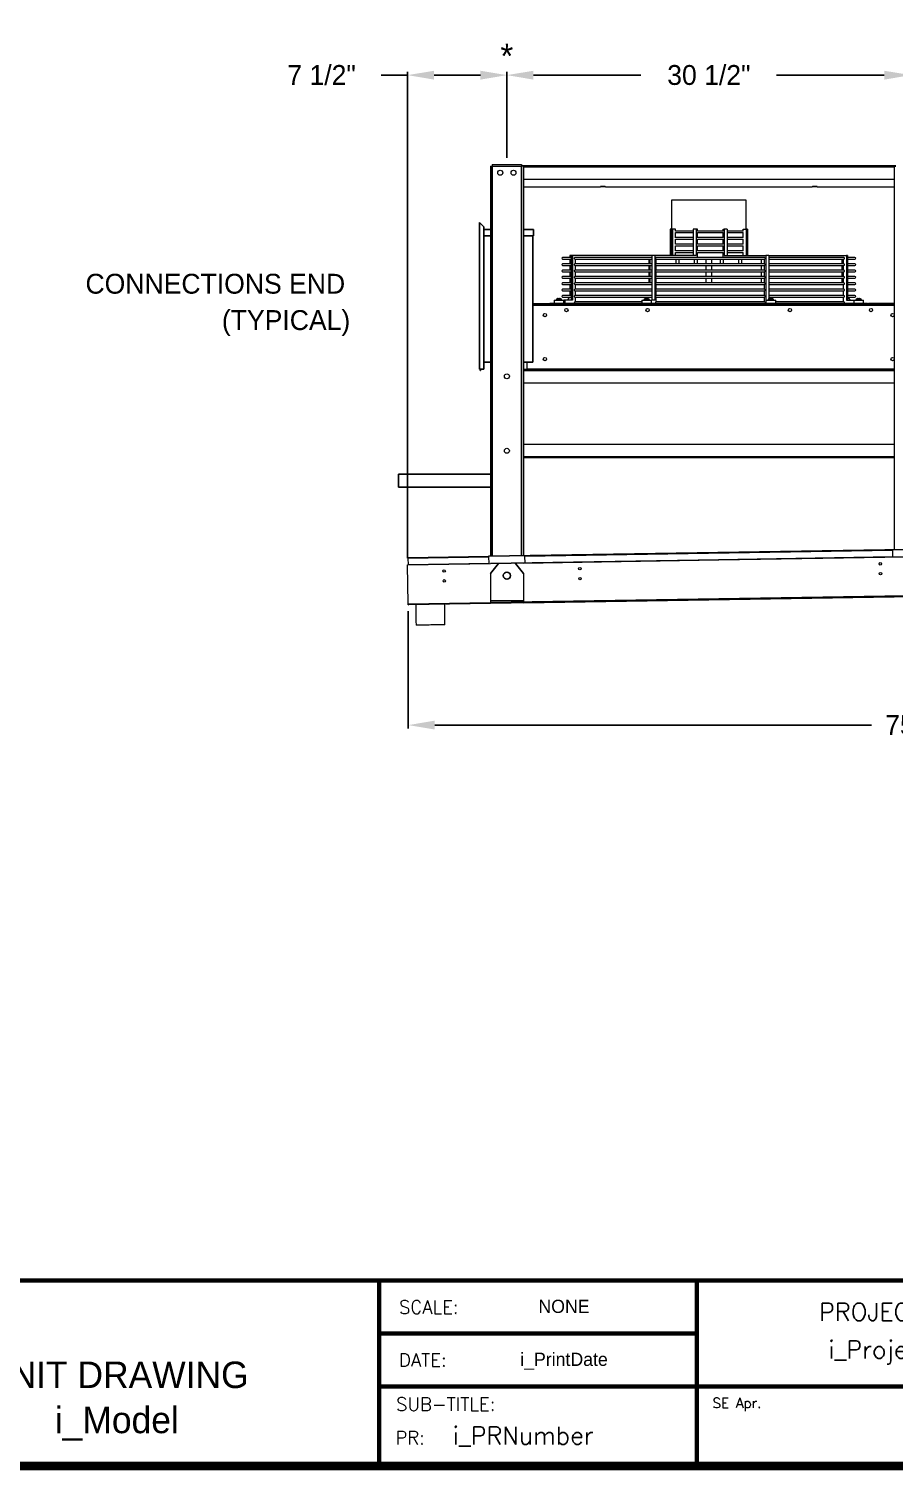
# Model space of a CAD drawing. Extents: x 6 to 271, y -23 to 146.
# Drawn here: x 128.5 to 193.9, y -18.6 to 90.3 of the extents above; entities that cross this region are included whole.
import ezdxf
from ezdxf.enums import TextEntityAlignment as Align

# ---------------------------------------------------------------- set-up
doc = ezdxf.new("R2010")
doc.units = 0
doc.header["$MEASUREMENT"] = 0
doc.layers.get('0').update_dxf_attribs({"linetype": 'CONTINUOUS'})
doc.layers.get('Defpoints').update_dxf_attribs({"linetype": 'CONTINUOUS'})
doc.styles.add('SIMPLEX', font='SIMPLEX')
doc.dimstyles.get("Standard").update_dxf_attribs({"dimtxt": 1.5, "dimasz": 2, "dimexe": 0.25, "dimexo": 0.5, "dimgap": 0.75, "dimtad": 0, "dimtih": 1, "dimtoh": 1, "dimdec": 4, "dimzin": 0, "dimdsep": 46, "dimlunit": 5, "dimtxsty": 'STANDARD', "dimcen": 0.125, "dimclrd": 1, "dimclre": 1, "dimclrt": 1, "dimadec": 0, "dimazin": 0, "dimtfac": 1, "dimtdec": 4, "dimtofl": 0, "dimtmove": 0, "dimatfit": 3, "dimfxl": 1, "dimfrac": 2, "dimtolj": 1, "dimtzin": 0, "dimarcsym": 0})

# ---------------------------------------------------------------- blocks, each defined once
blk = doc.blocks.new('*D20')
at = {"color": 7, "lineweight": -2}
for p, q in [((164.66, 80.54), (164.66, 87.04)), ((166.66, 86.79), (174.78, 86.79)), ((193.16, 86.79), (185.03, 86.79)), ((195.16, 80.54), (195.16, 87.04))]:
    blk.add_line(p, q, dxfattribs=at)
at = {"color": 7}
for points in [[(166.66, 87.12), (166.66, 86.45), (164.66, 86.79)], [(193.16, 87.12), (193.16, 86.45), (195.16, 86.79)]]:
    blk.add_solid(points, dxfattribs=at)
at = {"layer": 'Defpoints', "color": 0}
for p in [(195.16, 86.79), (164.66, 80.04), (195.16, 80.04)]:
    blk.add_point(p, dxfattribs=at)
at = {"insert": (179.91, 86.79), "char_height": 1.5, "attachment_point": 5}
blk.add_mtext('\\A1;30 1/2"', dxfattribs=at)
blk = doc.blocks.new('*D22')
at = {"color": 7, "lineweight": -2}
for p, q in [((232.2, 47.53), (232.2, 37.45)), ((157.21, 46.3), (157.21, 37.45)), ((159.21, 37.7), (192.2, 37.7)), ((230.2, 37.7), (197.2, 37.7))]:
    blk.add_line(p, q, dxfattribs=at)
at = {"color": 7}
for points in [[(159.21, 38.04), (159.21, 37.37), (157.21, 37.7)], [(230.2, 38.04), (230.2, 37.37), (232.2, 37.7)]]:
    blk.add_solid(points, dxfattribs=at)
at = {"layer": 'Defpoints', "color": 0}
for p in [(232.2, 48.03), (157.21, 46.8), (157.21, 37.7)]:
    blk.add_point(p, dxfattribs=at)
at = {"insert": (194.7, 37.7), "char_height": 1.5, "attachment_point": 5}
blk.add_mtext('\\A1;75"', dxfattribs=at)
blk = doc.blocks.new('*D23')
at = {"color": 7, "lineweight": -2}
for p, q in [((157.16, 86.79), (155.16, 86.79)), ((157.16, 50.3), (157.16, 87.04)), ((162.66, 86.79), (159.16, 86.79)), ((164.66, 80.54), (164.66, 87.04))]:
    blk.add_line(p, q, dxfattribs=at)
at = {"color": 7}
for points in [[(159.16, 87.12), (159.16, 86.45), (157.16, 86.79)], [(162.66, 87.12), (162.66, 86.45), (164.66, 86.79)]]:
    blk.add_solid(points, dxfattribs=at)
at = {"layer": 'Defpoints', "color": 0}
for p in [(157.16, 86.79), (164.66, 80.04), (157.16, 49.8)]:
    blk.add_point(p, dxfattribs=at)
at = {"insert": (150.66, 86.79), "char_height": 1.5, "attachment_point": 5}
blk.add_mtext('\\A1;7 1/2"', dxfattribs=at)

msp = doc.modelspace()

# ---------------------------------------------------------------- linework, layer by layer
at = {"color": 0, "linetype": 'Continuous', "lineweight": 15}
for p, q in [((163.40541, 79.90897), (163.40541, 50.45562)), ((163.40541, 79.90897), (163.53991, 79.90897)), ((163.53991, 79.90897), (163.53991, 50.45783)), ((163.54091, 79.90897), (163.53991, 79.90897)), ((163.54091, 80.04447), (163.54091, 79.90997)), ((163.54091, 80.04447), (165.76991, 80.04447)), ((163.54091, 79.90997), (165.76991, 79.90997)), ((163.54091, 79.90897), (163.54091, 79.90997)), ((163.54091, 79.90897), (165.76991, 79.90897)), ((163.54091, 50.45784), (163.54091, 79.90897)), ((165.76991, 80.04447), (165.76991, 79.90997)), ((165.76991, 79.96068), (194.04091, 79.96068)), ((165.76991, 79.90897), (165.76991, 79.90997)), ((165.76991, 50.49442), (165.76991, 79.90897)), ((165.77091, 79.90897), (165.76991, 79.90897)), ((165.77091, 79.90897), (165.77091, 50.49443)), ((165.90541, 79.90897), (165.77091, 79.90897)), ((165.90541, 79.90897), (165.90541, 50.49664)), ((165.90541, 79.85597), (193.90541, 79.85597)), ((193.90541, 79.90897), (193.90541, 50.95611)), ((193.90541, 79.90897), (194.03991, 79.90897)), ((165.90541, 78.92722), (193.90541, 78.92722)), ((165.90541, 78.36514), (171.71791, 78.36514)), ((172.09291, 78.36514), (187.71791, 78.36514)), ((180.9817, 77.35547), (177.09291, 77.35547)), ((182.71791, 77.35547), (180.9817, 77.35547)), ((188.09291, 78.36514), (193.90541, 78.36514)), ((176.98819, 75.16447), (176.98819, 73.16947)), ((177.08157, 75.16447), (176.98819, 75.16447)), ((177.17494, 75.16447), (177.08157, 75.16447)), ((177.08157, 75.16447), (177.08157, 73.16947)), ((177.17494, 75.16447), (177.17494, 73.16947)), ((177.40037, 75.16447), (177.17494, 75.16447)), ((177.40037, 75.01365), (177.40037, 75.16447)), ((178.96116, 75.16447), (178.73573, 75.16447)), ((178.73573, 75.16447), (178.73573, 73.16947)), ((178.96116, 75.16447), (178.96116, 73.16947)), ((179.05454, 75.16447), (178.96116, 75.16447)), ((179.05454, 75.01365), (179.05454, 75.16447)), ((180.9817, 75.01459), (180.9817, 75.16447)), ((180.9817, 75.16447), (181.07508, 75.16447)), ((181.07508, 75.16447), (181.07508, 73.16947)), ((181.3005, 75.16447), (181.07508, 75.16447)), ((181.3005, 75.16447), (181.3005, 73.16947)), ((182.50382, 75.01459), (182.50382, 75.16447)), ((182.50382, 75.16447), (182.72924, 75.16447)), ((182.72924, 75.16447), (182.72924, 73.16947)), ((182.82262, 75.16447), (182.72924, 75.16447)), ((182.82262, 75.16447), (182.82262, 73.16947)), ((178.73573, 75.01459), (177.40037, 75.01459)), ((177.40037, 74.51365), (177.40037, 74.89552)), ((177.40037, 74.89459), (178.73573, 74.89459)), ((178.73573, 74.51459), (177.40037, 74.51459)), ((177.40037, 74.01365), (177.40037, 74.39552)), ((177.40037, 74.39459), (178.73573, 74.39459)), ((180.9817, 75.01459), (179.05454, 75.01459)), ((179.05454, 74.51365), (179.05454, 74.89552)), ((179.05454, 74.89459), (180.9817, 74.89459)), ((180.9817, 74.51459), (179.05454, 74.51459)), ((179.05454, 74.01365), (179.05454, 74.39552)), ((179.05454, 74.39459), (180.9817, 74.39459)), ((180.9817, 74.51459), (180.9817, 74.89459)), ((180.9817, 74.01459), (180.9817, 74.39459)), ((182.50382, 75.01459), (181.3005, 75.01459)), ((181.3005, 74.89459), (182.50382, 74.89459)), ((182.50382, 74.51459), (181.3005, 74.51459)), ((181.3005, 74.39459), (182.50382, 74.39459)), ((182.50382, 74.51459), (182.50382, 74.89459)), ((182.50382, 74.01459), (182.50382, 74.39459)), ((169.51176, 73.01459), (168.86529, 73.01459)), ((169.41839, 73.16947), (169.41839, 73.01459)), ((169.51176, 73.16947), (169.41839, 73.16947)), ((169.60514, 73.16947), (169.51176, 73.16947)), ((169.51176, 73.16947), (169.51176, 69.78847)), ((169.60514, 73.16947), (169.60514, 69.78847)), ((175.60022, 73.16947), (169.60514, 73.16947)), ((175.60022, 73.01459), (169.8016, 73.01459)), ((175.82564, 73.16947), (175.60022, 73.16947)), ((175.60022, 73.16947), (175.60022, 69.78847)), ((175.82564, 73.16947), (175.82564, 69.78847)), ((178.96116, 73.16947), (175.82564, 73.16947)), ((184.13028, 73.01459), (175.90713, 73.01459)), ((178.73573, 74.01459), (177.40037, 74.01459)), ((177.40037, 73.51365), (177.40037, 73.89552)), ((177.40037, 73.89459), (178.73573, 73.89459)), ((178.73573, 73.51459), (177.40037, 73.51459)), ((177.40037, 73.16947), (177.40037, 73.39552)), ((177.40037, 73.39459), (178.73573, 73.39459)), ((180.9817, 74.01459), (179.05454, 74.01459)), ((179.05454, 73.51365), (179.05454, 73.89552)), ((179.05454, 73.89459), (180.9817, 73.89459)), ((180.9817, 73.51459), (179.05454, 73.51459)), ((179.05454, 73.01459), (179.05454, 73.39552)), ((179.05454, 73.39459), (180.9817, 73.39459)), ((180.9817, 73.51459), (180.9817, 73.89459)), ((180.9817, 73.01459), (180.9817, 73.39459)), ((181.07508, 73.16947), (184.21059, 73.16947)), ((182.50382, 74.01459), (181.3005, 74.01459)), ((181.3005, 73.89459), (182.50382, 73.89459)), ((182.50382, 73.51459), (181.3005, 73.51459)), ((181.3005, 73.39459), (182.50382, 73.39459)), ((182.50382, 73.51459), (182.50382, 73.89459)), ((182.50382, 73.16947), (182.50382, 73.39459)), ((184.21059, 73.16947), (184.21059, 69.78847)), ((184.43602, 73.16947), (184.21059, 73.16947)), ((184.43602, 73.16947), (184.43602, 69.89656)), ((184.43602, 73.16947), (190.29905, 73.16947)), ((190.10514, 73.01459), (184.43602, 73.01459)), ((190.29905, 73.16947), (190.29905, 69.78847)), ((190.39243, 73.16947), (190.29905, 73.16947)), ((190.39243, 73.16947), (190.39243, 69.78847)), ((190.94552, 73.01459), (190.39243, 73.01459)), ((168.86529, 72.89459), (169.51176, 72.89459)), ((169.51176, 72.53592), (168.86529, 72.53592)), ((168.86529, 72.41592), (169.51176, 72.41592)), ((169.51176, 72.05725), (168.86529, 72.05725)), ((168.86529, 71.93726), (169.51176, 71.93726)), ((169.41839, 72.89459), (169.41839, 72.53592)), ((169.41839, 72.41592), (169.41839, 72.05725)), ((169.41839, 71.93726), (169.41839, 71.57859)), ((169.80154, 72.89459), (175.60022, 72.89459)), ((169.80154, 72.41592), (175.60022, 72.41592)), ((169.80154, 71.93726), (175.60022, 71.93726)), ((175.60022, 72.53592), (169.8016, 72.53592)), ((175.60022, 72.05725), (169.80161, 72.05725)), ((169.83056, 72.53592), (169.83056, 72.89459)), ((169.83056, 72.05725), (169.83056, 72.41592)), ((169.83056, 71.57859), (169.83056, 71.93726)), ((175.37479, 72.89459), (175.37479, 72.53592)), ((175.37479, 72.41592), (175.37479, 72.05725)), ((175.37479, 71.93726), (175.37479, 71.57859)), ((175.46817, 72.53592), (175.46817, 72.89459)), ((175.46817, 72.05725), (175.46817, 72.41592)), ((175.46817, 71.57859), (175.46817, 71.93726)), ((175.907, 72.89459), (184.13028, 72.89459)), ((175.907, 72.41592), (184.13028, 72.41592)), ((175.907, 71.93726), (184.13028, 71.93726)), ((184.13028, 72.53592), (175.90713, 72.53592)), ((184.13028, 72.05725), (175.90713, 72.05725)), ((175.91902, 72.53592), (175.91902, 72.89459)), ((175.91902, 72.05725), (175.91902, 72.41592)), ((175.91902, 71.57859), (175.91902, 71.93726)), ((183.89179, 72.53592), (183.89179, 72.89459)), ((183.89179, 72.05725), (183.89179, 72.41592)), ((183.89179, 71.57859), (183.89179, 71.93726)), ((184.11722, 72.53592), (184.11722, 72.89459)), ((184.11722, 72.05725), (184.11722, 72.41592)), ((184.11722, 71.57859), (184.11722, 71.93726)), ((184.43602, 72.89459), (190.10514, 72.89459)), ((190.10514, 72.53592), (184.43602, 72.53592)), ((184.43602, 72.41592), (190.10514, 72.41592)), ((190.10514, 72.05725), (184.43602, 72.05725)), ((184.43602, 71.93726), (190.10514, 71.93726)), ((189.98025, 72.53592), (189.98025, 72.89459)), ((189.98025, 72.05725), (189.98025, 72.41592)), ((189.98025, 71.57859), (189.98025, 71.93726)), ((190.07362, 72.53592), (190.07362, 72.89459)), ((190.07362, 72.05725), (190.07362, 72.41592)), ((190.07362, 71.57859), (190.07362, 71.93726)), ((190.39243, 72.89459), (190.94552, 72.89459)), ((190.94552, 72.53592), (190.39243, 72.53592)), ((190.39243, 72.41592), (190.94552, 72.41592)), ((190.94552, 72.05725), (190.39243, 72.05725)), ((190.39243, 71.93726), (190.94552, 71.93726)), ((169.51176, 71.57859), (168.86529, 71.57859)), ((168.86529, 71.45859), (169.51176, 71.45859)), ((169.51176, 71.09992), (168.86529, 71.09992)), ((168.86529, 70.97992), (169.51176, 70.97992)), ((169.41839, 71.45859), (169.41839, 71.09992)), ((169.41839, 70.97992), (169.41839, 70.62126)), ((169.80154, 71.45859), (175.60022, 71.45859)), ((169.80154, 70.97992), (175.60022, 70.97992)), ((175.60022, 71.57859), (169.80161, 71.57859)), ((175.60022, 71.09992), (169.80161, 71.09992)), ((169.83056, 71.09992), (169.83056, 71.45859)), ((169.83056, 70.62126), (169.83056, 70.97992)), ((175.37479, 71.45859), (175.37479, 71.09992)), ((175.46817, 71.09992), (175.46817, 71.45859)), ((175.907, 71.45859), (184.13028, 71.45859)), ((175.907, 70.97992), (184.13028, 70.97992)), ((184.13028, 71.57859), (175.90713, 71.57859)), ((184.13028, 71.09992), (175.90713, 71.09992)), ((175.91902, 71.09992), (175.91902, 71.45859)), ((175.91902, 70.62126), (175.91902, 70.97992)), ((183.89179, 71.09992), (183.89179, 71.45859)), ((184.11722, 71.09992), (184.11722, 71.45859)), ((184.11722, 70.62126), (184.11722, 70.97992)), ((190.10514, 71.57859), (184.43602, 71.57859)), ((184.43602, 71.45859), (190.10514, 71.45859)), ((190.10514, 71.09992), (184.43602, 71.09992)), ((184.43602, 70.97992), (190.10514, 70.97992)), ((189.98025, 71.09992), (189.98025, 71.45859)), ((190.07362, 71.09992), (190.07362, 71.45859)), ((190.07362, 70.62126), (190.07362, 70.97992)), ((190.94552, 71.57859), (190.39243, 71.57859)), ((190.39243, 71.45859), (190.94552, 71.45859)), ((190.94552, 71.09992), (190.39243, 71.09992)), ((190.39243, 70.97992), (190.94552, 70.97992)), ((168.21888, 69.78847), (168.24697, 69.78847)), ((168.24697, 69.78847), (168.95688, 69.78847)), ((168.80663, 69.78947), (168.36913, 69.78947)), ((168.49313, 69.91347), (168.49328, 69.91347)), ((168.49601, 69.91347), (168.49328, 69.91347)), ((168.49601, 69.91347), (168.50652, 69.91347)), ((168.5172, 69.91347), (168.50652, 69.91347)), ((168.5172, 69.91347), (168.59324, 69.91347)), ((168.60479, 69.91347), (168.59324, 69.91347)), ((168.61107, 69.91347), (168.60479, 69.91347)), ((168.61107, 69.91347), (168.63644, 69.91347)), ((168.65098, 69.91347), (168.63644, 69.91347)), ((168.65098, 69.91347), (168.68263, 69.91347)), ((169.51176, 70.62126), (168.86529, 70.62126)), ((168.86529, 70.50126), (169.51176, 70.50126)), ((169.51176, 70.14259), (168.86529, 70.14259)), ((168.86529, 70.02259), (169.51176, 70.02259)), ((169.02217, 69.78847), (168.95688, 69.78847)), ((169.02217, 69.78847), (169.02217, 69.54447)), ((169.60514, 69.78847), (169.02217, 69.78847)), ((169.41839, 70.50126), (169.41839, 70.14259)), ((169.80154, 70.50126), (175.60022, 70.50126)), ((169.80154, 70.02259), (175.60022, 70.02259)), ((175.60022, 70.62126), (169.8016, 70.62126)), ((175.60022, 70.14259), (169.8016, 70.14259)), ((169.83056, 70.14259), (169.83056, 70.50126)), ((169.83056, 69.66393), (169.83056, 70.02259)), ((174.84853, 69.78847), (174.87662, 69.78847)), ((174.87662, 69.78847), (175.58653, 69.78847)), ((175.43628, 69.78947), (174.99878, 69.78947)), ((175.12278, 69.91347), (175.15443, 69.91347)), ((175.16897, 69.91347), (175.15443, 69.91347)), ((175.16897, 69.91347), (175.19434, 69.91347)), ((175.20062, 69.91347), (175.19434, 69.91347)), ((175.21218, 69.91347), (175.20062, 69.91347)), ((175.21218, 69.91347), (175.28821, 69.91347)), ((175.29889, 69.91347), (175.28821, 69.91347)), ((175.29889, 69.91347), (175.3094, 69.91347)), ((175.31213, 69.91347), (175.3094, 69.91347)), ((175.31213, 69.91347), (175.31228, 69.91347)), ((175.82564, 69.78847), (175.58653, 69.78847)), ((175.907, 70.50126), (184.13028, 70.50126)), ((175.907, 70.02259), (184.13028, 70.02259)), ((184.13028, 70.62126), (175.90713, 70.62126)), ((184.13028, 70.14259), (175.90713, 70.14259)), ((175.91902, 70.14259), (175.91902, 70.50126)), ((175.91902, 69.66393), (175.91902, 70.02259)), ((184.11722, 70.14259), (184.11722, 70.50126)), ((184.11722, 69.66393), (184.11722, 70.02259)), ((184.21059, 69.78847), (184.22428, 69.78847)), ((184.22428, 69.78847), (184.25237, 69.78847)), ((184.25237, 69.78847), (184.96228, 69.78847)), ((184.39118, 69.78947), (184.37453, 69.78947)), ((184.81203, 69.78947), (184.39118, 69.78947)), ((190.10514, 70.62126), (184.43602, 70.62126)), ((184.43602, 70.50126), (190.10514, 70.50126)), ((190.10514, 70.14259), (184.43602, 70.14259)), ((184.43602, 70.02259), (190.10514, 70.02259)), ((184.49853, 69.91347), (184.49868, 69.91347)), ((184.50141, 69.91347), (184.49868, 69.91347)), ((184.50141, 69.91347), (184.51192, 69.91347)), ((184.5226, 69.91347), (184.51192, 69.91347)), ((184.5226, 69.91347), (184.59864, 69.91347)), ((184.61019, 69.91347), (184.59864, 69.91347)), ((184.61647, 69.91347), (184.61019, 69.91347)), ((184.61647, 69.91347), (184.64184, 69.91347)), ((184.65638, 69.91347), (184.64184, 69.91347)), ((184.65638, 69.91347), (184.68803, 69.91347)), ((190.07362, 70.14259), (190.07362, 70.50126)), ((190.07362, 69.66393), (190.07362, 70.02259)), ((190.29905, 69.78847), (190.85393, 69.78847)), ((190.94552, 70.62126), (190.39243, 70.62126)), ((190.39243, 70.50126), (190.94552, 70.50126)), ((190.94552, 70.14259), (190.39243, 70.14259)), ((190.39243, 70.02259), (190.94552, 70.02259)), ((190.85393, 69.78847), (190.88202, 69.78847)), ((190.88202, 69.78847), (191.59193, 69.78847)), ((191.13922, 69.78947), (191.00418, 69.78947)), ((191.12818, 69.91347), (191.15983, 69.91347)), ((191.44168, 69.78947), (191.13922, 69.78947)), ((191.17437, 69.91347), (191.15983, 69.91347)), ((191.17437, 69.91347), (191.19974, 69.91347)), ((191.20602, 69.91347), (191.19974, 69.91347)), ((191.21757, 69.91347), (191.20602, 69.91347)), ((191.21757, 69.91347), (191.29361, 69.91347)), ((191.30429, 69.91347), (191.29361, 69.91347)), ((191.30429, 69.91347), (191.3148, 69.91347)), ((191.31753, 69.91347), (191.3148, 69.91347)), ((191.31753, 69.91347), (191.31768, 69.91347)), ((166.62554, 69.54447), (167.85441, 69.54447)), ((166.62554, 69.49347), (167.85441, 69.49347)), ((166.62554, 69.41947), (193.90541, 69.41947)), ((167.85441, 69.54447), (167.85441, 69.49347)), ((167.85441, 69.49347), (167.85441, 69.41947)), ((167.90541, 69.49347), (167.85541, 69.49347)), ((167.85541, 69.49347), (167.85541, 69.41947)), ((167.90541, 69.49567), (167.90541, 69.41947)), ((167.9532, 69.49567), (167.90541, 69.49567)), ((167.9532, 69.49567), (167.9532, 69.41947)), ((191.85661, 69.54447), (167.95421, 69.54447)), ((167.95421, 69.54447), (167.95421, 69.49567)), ((191.85661, 69.49567), (167.95421, 69.49567)), ((167.95421, 69.49567), (167.95421, 69.41947)), ((174.84853, 69.66393), (169.80161, 69.66393)), ((184.13028, 69.66393), (175.90713, 69.66393)), ((190.10514, 69.66393), (184.96228, 69.66393)), ((191.85661, 69.54447), (191.85661, 69.49567)), ((191.85661, 69.49567), (191.85661, 69.41947)), ((191.85761, 69.49567), (191.90541, 69.49567)), ((191.85761, 69.41947), (191.85761, 69.49567)), ((191.90541, 69.41947), (191.90541, 69.49567)), ((191.95541, 69.49347), (191.90541, 69.49347)), ((191.95541, 69.49347), (191.95541, 69.41947)), ((191.95641, 69.49347), (191.95641, 69.54447)), ((193.90541, 69.54447), (191.95641, 69.54447)), ((191.95641, 69.41947), (191.95641, 69.49347)), ((193.90541, 69.49347), (191.95641, 69.49347)), ((165.90541, 64.59447), (166.15441, 64.59447)), ((165.90541, 64.54447), (193.90541, 64.54447)), ((165.90541, 64.48097), (193.90541, 64.48097)), ((166.15441, 64.59447), (166.15441, 64.54447)), ((166.15541, 65.11052), (166.15541, 64.59547)), ((166.15541, 64.59547), (166.15541, 64.59447)), ((166.15541, 64.59547), (193.90541, 64.59547)), ((166.15541, 64.59447), (166.15541, 64.54447)), ((166.15541, 64.59447), (193.90541, 64.59447)), ((165.90541, 63.54447), (193.90541, 63.54447)), ((165.90541, 58.91947), (193.90541, 58.91947)), ((165.90541, 57.98297), (193.90541, 57.98297)), ((165.90541, 57.91947), (193.90541, 57.91947)), ((157.20978, 50.35403), (163.27147, 50.45342)), ((157.20978, 50.35403), (157.2105, 50.30985)), ((157.2105, 50.30985), (163.27219, 50.40923)), ((157.21889, 49.79818), (157.2105, 50.30985)), ((163.27219, 50.40923), (163.27147, 50.45342)), ((163.27219, 50.40923), (163.28058, 49.89757)), ((165.90541, 49.9399), (193.90541, 50.39898)), ((166.0211, 50.4985), (193.76737, 50.95342)), ((166.0211, 50.4985), (166.02182, 50.45431)), ((166.02182, 50.45431), (193.76809, 50.90923)), ((166.03021, 49.94265), (166.02182, 50.45431)), ((193.77648, 50.39757), (166.03021, 49.94265)), ((193.76809, 50.90923), (193.76737, 50.95342)), ((193.76809, 50.90923), (193.77648, 50.39757)), ((157.15641, 49.79645), (163.40541, 49.89891)), ((157.20476, 46.84785), (157.15641, 49.79645)), ((163.28058, 49.89757), (157.21889, 49.79818)), ((163.40541, 49.16321), (163.40541, 46.94955)), ((165.90541, 49.16321), (165.90541, 46.99054)), ((157.20476, 46.84785), (163.40541, 46.94951)), ((157.25659, 46.79769), (163.40541, 46.89851)), ((165.90541, 46.9905), (193.90541, 47.44958)), ((165.90541, 46.93949), (193.90541, 47.39857)), ((157.2056, 46.79686), (157.25659, 46.79769))]:
    msp.add_line(p, q, dxfattribs=at)
at = {"color": 0, "ltscale": 7}
for p, q in [((162.59429, 75.65697), (162.59429, 64.59447)), ((162.59429, 75.65697), (162.92575, 75.32551)), ((162.92575, 75.32551), (162.92575, 64.59447)), ((163.40541, 75.14177), (162.92575, 75.14177)), ((166.65679, 75.14177), (165.90541, 75.14177)), ((166.65679, 75.14177), (166.65679, 74.64177)), ((162.92575, 74.64177), (163.40541, 74.64177)), ((165.90541, 74.64177), (166.65679, 74.64177)), ((166.62554, 74.64177), (166.62554, 65.11052)), ((162.59429, 64.59447), (162.92575, 64.59447)), ((162.62554, 64.59447), (162.62554, 64.48552)), ((162.62554, 64.48552), (162.65679, 64.48552)), ((162.65679, 64.59447), (162.65679, 64.48552)), ((163.40541, 65.11052), (162.92575, 65.11052)), ((166.62554, 65.11052), (165.90541, 65.11052))]:
    msp.add_line(p, q, dxfattribs=at)
at = {"color": 0}
for p, q in [((156.46822, 56.6574), (163.40541, 56.6574)), ((156.46822, 56.6574), (156.46822, 55.67797)), ((156.46822, 55.67797), (163.40541, 55.67797)), ((163.27147, 50.45342), (227.01288, 51.49939)), ((227.02203, 50.94194), (163.40541, 49.89891)), ((164.01595, 49.90896), (163.40541, 49.16321)), ((165.29486, 49.90896), (165.90541, 49.16321)), ((163.40541, 46.94951), (226.90541, 47.99064)), ((226.90624, 47.93964), (163.40541, 46.89851)), ((165.90541, 47.11554), (163.40541, 47.07455)), ((163.40541, 46.94955), (163.40541, 46.89854)), ((155.00695, -4.24912), (235.00615, -4.24912)), ((155.00695, -18.24898), (155.00695, -4.24912)), ((179.00671, -4.24912), (179.00671, -18.24898)), ((179.00671, -8.24908), (155.00695, -8.24908)), ((235.00615, -12.24904), (155.00695, -12.24904))]:
    msp.add_line(p, q, dxfattribs=at)
for points, const_width in [([(11.00839, -18.24898), (267.00583, -18.24898), (267.00583, 141.74942), (11.00839, 141.74942), (11.00839, -18.24898)], 0.63999), ([(267.00583, -4.24912), (75.00775, -4.24912), (75.00775, -18.24898)], 0.32), ([(155.00695, -4.24912), (155.00695, -18.24898)], 0.32), ([(179.00671, -4.24912), (179.00671, -18.24898)], 0.32), ([(179.00671, -8.24908), (155.00695, -8.24908)], 0.32), ([(235.00615, -12.24904), (155.00695, -12.24904)], 0.32)]:
    msp.add_lwpolyline(points, dxfattribs=dict(at, const_width=const_width))
at = {"color": 0, "linetype": 'Continuous', "lineweight": 15, "flags": 128}
for points in [[(171.71791, 78.36514), (171.7255, 78.3712), (171.74767, 78.37676), (171.78262, 78.38139), (171.82752, 78.38469), (171.87872, 78.38642), (171.93209, 78.38642), (171.9833, 78.38469), (172.02819, 78.38139), (172.06314, 78.37676), (172.08531, 78.3712), (172.09291, 78.36514)], [(172.0929, 78.36514), (172.08524, 78.37119), (172.06304, 78.37675), (172.02809, 78.38136), (171.98322, 78.38466), (171.93206, 78.38638), (171.87875, 78.38638), (171.82759, 78.38466), (171.78272, 78.38136), (171.74777, 78.37675), (171.72557, 78.37119), (171.71791, 78.36514)], [(187.71791, 78.36514), (187.7255, 78.3712), (187.74767, 78.37676), (187.78262, 78.38139), (187.82752, 78.38469), (187.87872, 78.38642), (187.93209, 78.38642), (187.9833, 78.38469), (188.02819, 78.38139), (188.06314, 78.37676), (188.08531, 78.3712), (188.09291, 78.36514)], [(188.09291, 78.36514), (188.08524, 78.37119), (188.06304, 78.37675), (188.02809, 78.38136), (187.98322, 78.38466), (187.93206, 78.38638), (187.87875, 78.38638), (187.82759, 78.38466), (187.78272, 78.38136), (187.74777, 78.37675), (187.72557, 78.37119), (187.71791, 78.36514)], [(184.13028, 73.01459), (184.13033, 73.01459), (184.13961, 73.00941), (184.14729, 72.99488), (184.15207, 72.97348), (184.15313, 72.94886), (184.1503, 72.92521), (184.14405, 72.90657), (184.13545, 72.89613), (184.13028, 72.89459)], [(184.13028, 72.53592), (184.13453, 72.53488), (184.1429, 72.52605), (184.14931, 72.50947), (184.15279, 72.48771), (184.15279, 72.46413), (184.14931, 72.44237), (184.1429, 72.4258), (184.13453, 72.41696), (184.13028, 72.41592)], [(184.13028, 72.05725), (184.13453, 72.05622), (184.1429, 72.04738), (184.14931, 72.0308), (184.15279, 72.00904), (184.15279, 71.98546), (184.14931, 71.96371), (184.1429, 71.94713), (184.13453, 71.93829), (184.13028, 71.93726)], [(184.13028, 71.57859), (184.13453, 71.57755), (184.1429, 71.56871), (184.14931, 71.55214), (184.15279, 71.53038), (184.15279, 71.5068), (184.14931, 71.48504), (184.1429, 71.46846), (184.13453, 71.45963), (184.13028, 71.45859)], [(184.13028, 71.09992), (184.13453, 71.09888), (184.1429, 71.09005), (184.14931, 71.07347), (184.15279, 71.05171), (184.15279, 71.02813), (184.14931, 71.00638), (184.1429, 70.9898), (184.13453, 70.98096), (184.13028, 70.97992)], [(169.51176, 70.28739), (169.47321, 70.17114), (169.46124, 70.14259)], [(184.13028, 70.62126), (184.13453, 70.62022), (184.1429, 70.61138), (184.14931, 70.59481), (184.15279, 70.57305), (184.15279, 70.54947), (184.14931, 70.52771), (184.1429, 70.51113), (184.13453, 70.5023), (184.13028, 70.50126)], [(184.13028, 70.14259), (184.13453, 70.14155), (184.1429, 70.13272), (184.14931, 70.11614), (184.15279, 70.09438), (184.15279, 70.0708), (184.14931, 70.04904), (184.1429, 70.03247), (184.13453, 70.02363), (184.13028, 70.02259)], [(184.13028, 69.66393), (184.13479, 69.66276), (184.14322, 69.65348), (184.1496, 69.63633), (184.15291, 69.61403), (184.15262, 69.59012), (184.15122, 69.57935)], [(193.77649, 50.39686), (193.77649, 50.39696), (193.77649, 50.39706), (193.77649, 50.39715), (193.77649, 50.39725), (193.77649, 50.39733), (193.77648, 50.39742), (193.77648, 50.3975), (193.77648, 50.39757)], [(157.2056, 46.79686), (157.20558, 46.79784), (157.20553, 46.80074), (157.20545, 46.80545), (157.20535, 46.81179), (157.20522, 46.81952), (157.20508, 46.82833), (157.20492, 46.8379), (157.20476, 46.84785)], [(159.14953, 45.26602), (159.0268, 45.26401), (158.90224, 45.26196), (158.7775, 45.25992), (158.65418, 45.2579), (158.5339, 45.25592), (158.41823, 45.25403), (158.30867, 45.25223), (158.20666, 45.25056), (158.11351, 45.24903), (158.03046, 45.24767), (157.95857, 45.24649), (157.89879, 45.24551), (157.85189, 45.24474), (157.8185, 45.24419), (157.79903, 45.24388), (157.79363, 45.24379)], [(159.98084, 45.27965), (159.97801, 45.2796), (159.96194, 45.27934), (159.93186, 45.27884), (159.88815, 45.27813), (159.83141, 45.2772), (159.76235, 45.27607), (159.68188, 45.27475), (159.59105, 45.27326), (159.49105, 45.27162), (159.38318, 45.26985), (159.26884, 45.26797), (159.14953, 45.26602)]]:
    msp.add_lwpolyline(points, dxfattribs=at)
at = {"color": 0, "linetype": 'Continuous', "lineweight": 15}
for centre, radius in [((164.15541, 79.41947), 0.1875), ((165.15541, 79.41947), 0.1875), ((167.53041, 68.66947), 0.125), ((169.15541, 69.04447), 0.125), ((175.28041, 69.04447), 0.125), ((186.03041, 69.04447), 0.125), ((192.15541, 69.04447), 0.125), ((193.78041, 68.66947), 0.125), ((167.53041, 65.34547), 0.125), ((193.78041, 65.34547), 0.125), ((164.65541, 64.04447), 0.1875), ((164.65541, 58.41947), 0.1875), ((159.91424, 49.3416), 0.09375), ((170.16286, 49.50963), 0.09375), ((192.85981, 49.88177), 0.09375), ((192.87211, 49.13187), 0.09375), ((159.92654, 48.5917), 0.09375), ((170.17516, 48.75974), 0.09375)]:
    msp.add_circle(centre, radius, dxfattribs=at)
at = {"color": 0}
msp.add_circle((164.65541, 48.98753), 0.26853, dxfattribs=at)
at = {"color": 0, "linetype": 'Continuous', "lineweight": 15}
for centre, radius, start, end in [((177.09291, 74.95459), 0.06, 100.8922831, 259.1077169), ((177.09291, 74.45459), 0.06, 100.8922831, 259.1077169), ((168.86529, 72.95459), 0.06, 90, 270), ((177.09291, 73.95459), 0.06, 100.8922831, 259.1077169), ((177.09291, 73.45459), 0.06, 100.8922831, 259.1077169), ((190.10197, 72.95459), 0.06008, 273.0268259, 86.9731741), ((190.94552, 72.95459), 0.06, 270, 90), ((168.86529, 72.47592), 0.06, 90, 270), ((168.86529, 71.99725), 0.06, 90, 270), ((190.10185, 72.47592), 0.06009, 273.1453971, 86.8546029), ((190.10185, 71.99725), 0.06009, 273.143836, 86.856164), ((190.94552, 72.47592), 0.06, 270, 90), ((190.94552, 71.99725), 0.06, 270, 90), ((168.86529, 71.51859), 0.06, 90, 270), ((168.86529, 71.03992), 0.06, 90, 270), ((190.10185, 71.51859), 0.06009, 273.1453971, 86.8546029), ((190.10185, 71.03992), 0.06009, 273.143836, 86.856164), ((190.94552, 71.51859), 0.06, 270, 90), ((190.94552, 71.03992), 0.06, 270, 90), ((168.49313, 69.78947), 0.124, 90, 180), ((168.68263, 69.78947), 0.124, 0, 90), ((168.86529, 70.56126), 0.06, 90, 270), ((168.86529, 70.08259), 0.06, 90, 270), ((168.54511, 70.54347), 1, 310.9746302, 328.6087893), ((175.12278, 69.78947), 0.124, 90, 180), ((175.31228, 69.78947), 0.124, 0, 90), ((184.49853, 69.78947), 0.124, 90, 180), ((184.68803, 69.78947), 0.124, 0, 90), ((190.10185, 70.56126), 0.06009, 273.1453971, 86.8546029), ((190.10185, 70.08259), 0.06009, 273.1453971, 86.8546029), ((191.26571, 70.54347), 1, 211.3912107, 229.0253698), ((190.94552, 70.56126), 0.06, 270, 90), ((190.94552, 70.08259), 0.06, 270, 90), ((191.12818, 69.78947), 0.124, 90, 180), ((191.31768, 69.78947), 0.124, 0, 90), ((167.85441, 69.49347), 0.051, 0, 90), ((167.85441, 69.49347), 0.001, 0, 90), ((167.95421, 69.49567), 0.0488, 90, 180), ((167.95421, 69.49567), 0.001, 90, 180), ((190.10166, 69.60444), 0.05959, 335.0998146, 86.6479926), ((191.85661, 69.49567), 0.0488, 360, 90), ((191.85661, 69.49567), 0.001, 0, 90), ((191.95641, 69.49347), 0.051, 90, 180), ((191.95641, 69.49347), 0.001, 90, 180), ((166.15441, 64.59547), 0.001, 270, 360), ((157.31492, 49.79942), 0.09603, 180.7399572, 181.1618027), ((163.11591, 49.89503), 0.16469, 0.6377475, 0.8837107), ((166.15622, 49.94439), 0.12602, 180.7901507, 181.1116093)]:
    msp.add_arc(centre, radius, start, end, dxfattribs=at)
for points in [[(194.04091, 79.91947), (165.76991, 79.91947)], [(165.90541, 78.36473), (171.71791, 78.36473)], [(172.0929, 78.36473), (187.71791, 78.36473)], [(177.09291, 77.35547), (177.09291, 75.16447)], [(182.71791, 75.16447), (182.71791, 77.35547)], [(188.09291, 78.36473), (193.90541, 78.36473)], [(177.41527, 72.89459), (177.41527, 72.53592)], [(177.66527, 72.53592), (177.66527, 72.89459)], [(178.80074, 72.89459), (178.80074, 72.53592)], [(179.05074, 72.53592), (179.05074, 72.89459)], [(179.67891, 72.89459), (179.67891, 72.53592)], [(179.67891, 72.41592), (179.67891, 72.05725)], [(179.67891, 71.93726), (179.67891, 71.57859)], [(180.13191, 72.53592), (180.13191, 72.89459)], [(180.13191, 72.05725), (180.13191, 72.41592)], [(180.13191, 71.57859), (180.13191, 71.93726)], [(180.76008, 72.89459), (180.76008, 72.53592)], [(181.01008, 72.53592), (181.01008, 72.89459)], [(182.14554, 72.89459), (182.14554, 72.53592)], [(182.39554, 72.53592), (182.39554, 72.89459)], [(179.67891, 71.45859), (179.67891, 71.09992)], [(180.13191, 71.09992), (180.13191, 71.45859)], [(168.21888, 69.78847), (168.21888, 69.54447)], [(168.36913, 69.78947), (168.36913, 69.78847)], [(168.49328, 69.91347), (168.48931, 69.9134)], [(168.48931, 69.9134), (168.49601, 69.91347)], [(168.50652, 69.91347), (168.51323, 69.9134)], [(168.51323, 69.9134), (168.5172, 69.91347)], [(168.59324, 69.91347), (168.59489, 69.9134)], [(168.59489, 69.9134), (168.61107, 69.91347)], [(168.63644, 69.91347), (168.65263, 69.9134)], [(168.65263, 69.9134), (168.65098, 69.91347)], [(168.80663, 69.78847), (168.80663, 69.78947)], [(168.95688, 69.54447), (168.95688, 69.78847)], [(174.84853, 69.78847), (174.84853, 69.54447)], [(174.99878, 69.78947), (174.99878, 69.78847)], [(175.15443, 69.91347), (175.15279, 69.9134)], [(175.15279, 69.9134), (175.16897, 69.91347)], [(175.19434, 69.91347), (175.21053, 69.9134)], [(175.21053, 69.9134), (175.21218, 69.91347)], [(175.28821, 69.91347), (175.29219, 69.9134)], [(175.29219, 69.9134), (175.29889, 69.91347)], [(175.3094, 69.91347), (175.31611, 69.9134)], [(175.31611, 69.9134), (175.31213, 69.91347)], [(175.43628, 69.78847), (175.43628, 69.78947)], [(175.58653, 69.54447), (175.58653, 69.78847)], [(184.22428, 69.78847), (184.22428, 69.54447)], [(184.37453, 69.78947), (184.37453, 69.78847)], [(184.49868, 69.91347), (184.49471, 69.9134)], [(184.49471, 69.9134), (184.50141, 69.91347)], [(184.51192, 69.91347), (184.51862, 69.9134)], [(184.51862, 69.9134), (184.5226, 69.91347)], [(184.59864, 69.91347), (184.60028, 69.9134)], [(184.60028, 69.9134), (184.61647, 69.91347)], [(184.64184, 69.91347), (184.65803, 69.9134)], [(184.65803, 69.9134), (184.65638, 69.91347)], [(184.81203, 69.78847), (184.81203, 69.78947)], [(184.96228, 69.54447), (184.96228, 69.78847)], [(190.85393, 69.78847), (190.85393, 69.54447)], [(191.00418, 69.78947), (191.00418, 69.78847)], [(191.15983, 69.91347), (191.15818, 69.9134)], [(191.15818, 69.9134), (191.17437, 69.91347)], [(191.19974, 69.91347), (191.21593, 69.9134)], [(191.21593, 69.9134), (191.21757, 69.91347)], [(191.29361, 69.91347), (191.29759, 69.9134)], [(191.29759, 69.9134), (191.30429, 69.91347)], [(191.3148, 69.91347), (191.3215, 69.9134)], [(191.3215, 69.9134), (191.31753, 69.91347)], [(191.44168, 69.78847), (191.44168, 69.78947)], [(191.59193, 69.54447), (191.59193, 69.78847)], [(159.98084, 45.27965), (159.95523, 46.84194)], [(157.76802, 46.80608), (157.79363, 45.24379)]]:
    msp.add_open_spline(points, degree=1, dxfattribs=at)
for points, knots in [([(188.09291, 78.36514), (188.09291, 78.36514), (188.09291, 78.36514), (188.09291, 78.36514), (188.09291, 78.36514), (188.09291, 78.36514), (188.09291, 78.36514)], [0, 0, 0, 0, 1, 1, 1, 1.000000587, 1.000000587, 1.000000587, 1.000000587]), ([(169.80758, 73.01337), (169.80439, 73.01391), (169.79503, 73.01549), (169.77945, 73.01067), (169.7635, 72.99986), (169.7518, 72.98361), (169.74573, 72.96418), (169.74594, 72.94364), (169.75241, 72.92438), (169.76444, 72.90838), (169.7806, 72.8981), (169.79478, 72.89369), (169.80262, 72.89505), (169.80432, 72.89534)], [0, 0, 0, 0, 0.052785732, 0.154933373, 0.257081359, 0.359214657, 0.461325215, 0.563408689, 0.665485868, 0.767577168, 0.869682633, 0.971814288, 1, 1, 1, 1]), ([(175.90956, 73.01384), (175.90924, 73.01405), (175.90644, 73.01597), (175.9008, 73.01316), (175.89371, 73.00503), (175.88807, 72.99055), (175.88458, 72.97219), (175.88361, 72.9518), (175.88528, 72.93176), (175.8894, 72.91421), (175.8955, 72.90153), (175.90177, 72.89482), (175.90575, 72.89527), (175.90715, 72.89543)], [0, 0, 0, 0, 0.012919841, 0.116404419, 0.219886111, 0.323355547, 0.426799977, 0.530226167, 0.633634907, 0.73704956, 0.840478578, 0.94393012, 1, 1, 1, 1]), ([(169.80763, 72.05611), (169.80363, 72.05662), (169.79343, 72.05794), (169.77726, 72.05231), (169.76175, 72.04072), (169.75071, 72.02397), (169.7454, 72.00427), (169.74642, 71.98376), (169.75365, 71.96482), (169.76629, 71.94936), (169.78283, 71.93993), (169.7964, 71.93612), (169.80342, 71.93757), (169.80433, 71.93776)], [0, 0, 0, 0, 0.065811218, 0.167954565, 0.27008525, 0.372201966, 0.474294694, 0.576364353, 0.67843136, 0.780512476, 0.882610441, 0.984734642, 1, 1, 1, 1]), ([(169.80758, 72.53471), (169.80439, 72.53524), (169.79503, 72.53682), (169.77945, 72.532), (169.7635, 72.5212), (169.7518, 72.50495), (169.74573, 72.48552), (169.74594, 72.46498), (169.75241, 72.44571), (169.76444, 72.42972), (169.7806, 72.41944), (169.79478, 72.41502), (169.80262, 72.41638), (169.80432, 72.41668)], [0, 0, 0, 0, 0.052786274, 0.154935125, 0.257082953, 0.359216092, 0.461320859, 0.563410119, 0.66548714, 0.76757368, 0.869682083, 0.971813579, 1, 1, 1, 1]), ([(175.90959, 72.05604), (175.90807, 72.05659), (175.90399, 72.05806), (175.89739, 72.05284), (175.89087, 72.04163), (175.88616, 72.02512), (175.8838, 72.00555), (175.88406, 71.98501), (175.8869, 71.96592), (175.89201, 71.95016), (175.89879, 71.94043), (175.90419, 71.93626), (175.90693, 71.93742), (175.90714, 71.9375)], [0, 0, 0, 0, 0.061163932, 0.164611228, 0.268052541, 0.371475317, 0.474875239, 0.578252587, 0.681624199, 0.785004526, 0.88840836, 0.991834544, 1, 1, 1, 1]), ([(175.90956, 72.53517), (175.90924, 72.53539), (175.90644, 72.53731), (175.9008, 72.5345), (175.89371, 72.52636), (175.88807, 72.51188), (175.88458, 72.49353), (175.88361, 72.47313), (175.88528, 72.4531), (175.8894, 72.43554), (175.8955, 72.42286), (175.90177, 72.41616), (175.90575, 72.41661), (175.90715, 72.41677)], [0, 0, 0, 0, 0.01291986, 0.116404588, 0.219888969, 0.32335435, 0.426804326, 0.530224687, 0.633639463, 0.737049135, 0.840478303, 0.943929995, 1, 1, 1, 1]), ([(169.80763, 71.57744), (169.80363, 71.57796), (169.79342, 71.57928), (169.77726, 71.57365), (169.76175, 71.56206), (169.75071, 71.5453), (169.7454, 71.5256), (169.74642, 71.50509), (169.75365, 71.48615), (169.76629, 71.4707), (169.78283, 71.46127), (169.7964, 71.45745), (169.80342, 71.45891), (169.80433, 71.4591)], [0, 0, 0, 0, 0.065811323, 0.167956448, 0.270087296, 0.372204176, 0.474291358, 0.576367119, 0.678434289, 0.780511132, 0.88260926, 0.984734618, 1, 1, 1, 1]), ([(169.80763, 71.09877), (169.80363, 71.09929), (169.79343, 71.10061), (169.77726, 71.09498), (169.76175, 71.08339), (169.75071, 71.06663), (169.7454, 71.04694), (169.74642, 71.02643), (169.75365, 71.00748), (169.76629, 70.99203), (169.78283, 70.9826), (169.7964, 70.97879), (169.80342, 70.98024), (169.80433, 70.98043)], [0, 0, 0, 0, 0.065811218, 0.167954565, 0.27008525, 0.372201966, 0.474294694, 0.576364353, 0.67843136, 0.780512476, 0.882610441, 0.984734642, 1, 1, 1, 1]), ([(175.90959, 71.57738), (175.90807, 71.57792), (175.90399, 71.5794), (175.89739, 71.57417), (175.89087, 71.56296), (175.88616, 71.54645), (175.8838, 71.52688), (175.88406, 71.50635), (175.8869, 71.48725), (175.89201, 71.47149), (175.89879, 71.46176), (175.90419, 71.4576), (175.90693, 71.45875), (175.90714, 71.45884)], [0, 0, 0, 0, 0.06116441, 0.164613178, 0.26805445, 0.371477185, 0.474871321, 0.578254648, 0.681626219, 0.785006504, 0.888407273, 0.991834547, 1, 1, 1, 1]), ([(175.90959, 71.09871), (175.90807, 71.09926), (175.90399, 71.10073), (175.89739, 71.09551), (175.89087, 71.0843), (175.88616, 71.06778), (175.8838, 71.04822), (175.88406, 71.02768), (175.8869, 71.00859), (175.89201, 70.99283), (175.89879, 70.9831), (175.90419, 70.97893), (175.90693, 70.98009), (175.90714, 70.98017)], [0, 0, 0, 0, 0.061163932, 0.164611228, 0.268052541, 0.371475317, 0.474875239, 0.578252587, 0.681624199, 0.785004526, 0.88840836, 0.991834544, 1, 1, 1, 1]), ([(169.80758, 70.62004), (169.80439, 70.62058), (169.79503, 70.62216), (169.77945, 70.61734), (169.7635, 70.60653), (169.7518, 70.59028), (169.74573, 70.57085), (169.74594, 70.55031), (169.75241, 70.53105), (169.76444, 70.51505), (169.7806, 70.50477), (169.79478, 70.50036), (169.80262, 70.50172), (169.80432, 70.50201)], [0, 0, 0, 0, 0.052785808, 0.154934966, 0.257079892, 0.359218021, 0.461323094, 0.563412661, 0.665489987, 0.767576833, 0.869682445, 0.971814248, 1, 1, 1, 1]), ([(169.80758, 70.14138), (169.80439, 70.14192), (169.79503, 70.14349), (169.77945, 70.13867), (169.7635, 70.12787), (169.7518, 70.11162), (169.74573, 70.09219), (169.74594, 70.07165), (169.75241, 70.05238), (169.76444, 70.03639), (169.7806, 70.02611), (169.79478, 70.02169), (169.80262, 70.02305), (169.80432, 70.02335)], [0, 0, 0, 0, 0.052785743, 0.154933407, 0.257081416, 0.359214736, 0.4613225, 0.563408969, 0.665486171, 0.767575192, 0.869682228, 0.971813906, 1, 1, 1, 1]), ([(175.90956, 70.62051), (175.90924, 70.62072), (175.90644, 70.62264), (175.9008, 70.61983), (175.89371, 70.6117), (175.88807, 70.59722), (175.88458, 70.57886), (175.88361, 70.55847), (175.88528, 70.53843), (175.8894, 70.52088), (175.8955, 70.5082), (175.90177, 70.50149), (175.90575, 70.50195), (175.90715, 70.5021)], [0, 0, 0, 0, 0.01291986, 0.116404588, 0.219888969, 0.32335435, 0.426804326, 0.530224687, 0.633639463, 0.737049135, 0.840478303, 0.943929995, 1, 1, 1, 1]), ([(175.90956, 70.14184), (175.90924, 70.14206), (175.90644, 70.14398), (175.9008, 70.14117), (175.89371, 70.13303), (175.88807, 70.11855), (175.88458, 70.1002), (175.88361, 70.07981), (175.88528, 70.05977), (175.8894, 70.04221), (175.8955, 70.02953), (175.90177, 70.02283), (175.90575, 70.02328), (175.90715, 70.02344)], [0, 0, 0, 0, 0.012919838, 0.116404393, 0.219887331, 0.323354642, 0.426801747, 0.530227913, 0.63363663, 0.737048694, 0.840479587, 0.943930088, 1, 1, 1, 1]), ([(169.80764, 69.66279), (169.80356, 69.6633), (169.79326, 69.66459), (169.77704, 69.65887), (169.76158, 69.64721), (169.75059, 69.63039), (169.74542, 69.6107), (169.74617, 69.59295), (169.74967, 69.583), (169.75096, 69.57935)], [0, 0, 0, 0, 0.105411653, 0.265757582, 0.426101421, 0.586414055, 0.746685173, 0.906923759, 1, 1, 1, 1]), ([(175.90956, 69.66271), (175.90849, 69.66323), (175.90488, 69.66499), (175.89861, 69.66077), (175.89186, 69.65063), (175.88679, 69.63481), (175.88405, 69.61567), (175.88376, 69.5962), (175.88533, 69.58459), (175.88604, 69.57935)], [0, 0, 0, 0, 0.06751514, 0.227684727, 0.387852213, 0.547999346, 0.708108302, 0.868183519, 1, 1, 1, 1])]:
    msp.add_open_spline(points, degree=3, knots=knots, dxfattribs=at)

# ---------------------------------------------------------------- texts
at = {"color": 0}
for s, height, p in [('*', 1.87063, (164.65271, 87.29935)), ('NONE', 0.99999, (168.9697, -6.69626)), ('i_PrintDate', 0.99999, (168.9697, -10.69622)), ('UNIT DRAWING', 1.99998, (135.19615, -12.36641)), ('i_Model', 1.99998, (135.19615, -15.77508))]:
    msp.add_text(s, height=height, dxfattribs=at).set_placement(p, align=Align.CENTER)
at = {"color": 0, "style": 'SIMPLEX'}
for s, height, p in [('SCALE:', 0.99999, (156.50693, -6.7491)), ('DATE:', 0.99999, (156.50693, -10.74906)), ('SUB-TITLE:', 0.99999, (156.29024, -14.08915)), ('i_PRNumber', 1.327987, (160.55975, -16.618))]:
    msp.add_text(s, height=height, dxfattribs=at).set_placement(p)
for s, p in [('PROJECT NAME:', (195.20741, -7.28234)), ('i_ProjectName', (195.30839, -10.12478))]:
    msp.add_text(s, height=1.3279867, dxfattribs=at).set_placement(p, align=Align.CENTER)
at = {"color": 0, "lineweight": 30, "style": 'SIMPLEX'}
msp.add_text('SE Apr.', height=0.749993, dxfattribs=at).set_placement((180.18161, -13.86548))
at = {"color": 0, "style": 'SIMPLEX'}
msp.add_text('PR:', height=0.99999, dxfattribs=at).set_placement((158.46593, -16.618), align=Align.RIGHT)
at = {"color": 0, "char_height": 1.5, "attachment_point": 1}
for s, insert in [('CONNECTIONS END', (132.8285, 71.78511)), ('(TYPICAL)', (143.13028, 69.03898))]:
    msp.add_mtext(s, dxfattribs=dict(at, insert=insert))

# ---------------------------------------------------------------- dimensions: what is measured, and where the dimension line sits
at = {"color": 0}
for base, p1, p2, picture, middle in [((157.15641, 86.78608), (164.65541, 80.04447), (157.15641, 49.79645), '*D23', (150.65641, 86.78608)), ((195.15541, 86.78608), (164.65541, 80.04447), (195.15541, 80.04447), '*D20', (179.90541, 86.78608)), ((157.2056, 37.705), (232.19552, 48.02636), (157.2056, 46.79686), '*D22', (194.70056, 37.705))]:
    dim = msp.add_linear_dim(base=base, p1=p1, p2=p2, dimstyle='Standard', override={"dimpost": '"', "dimclrd": 7, "dimclre": 7, "dimclrt": 256}, dxfattribs=at)
    dim.commit()
    dim.dimension.update_dxf_attribs({"geometry": picture, "text_midpoint": middle})

doc.saveas('drawing.dxf')
